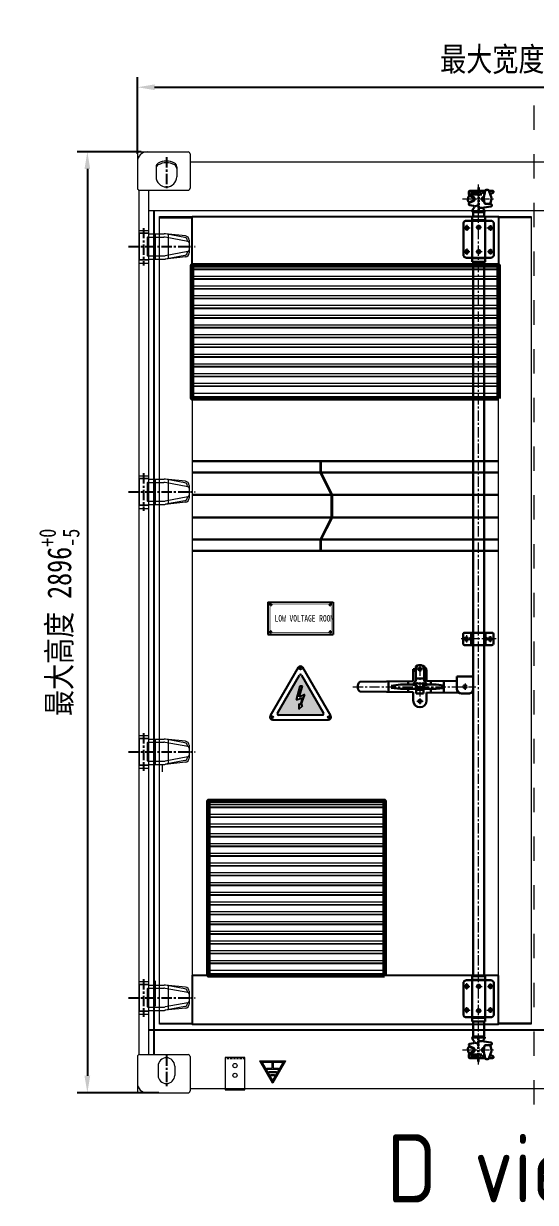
# Model space of a CAD drawing. Header units: millimetres. Extents: x 0 to 87554, y -20854 to 20404.
# Drawn here: x 2704 to 4277, y -7675 to -4047 of the extents above; entities that cross this region are included whole.
import ezdxf

# ---------------------------------------------------------------- set-up
doc = ezdxf.new("R2010")
doc.units = ezdxf.units.MM
for name, pattern in [('CENTER', [50.8, 31.75, -6.35, 6.35, -6.35]), ('EB_DASH', [6, 3, -3]), ('G', [2, 1.25, -0.25, 0.25, -0.25]), ('HIDDEN', [9.525, 6.35, -3.175])]:
    doc.linetypes.add(name, pattern=pattern)
doc.layers.get('0').update_dxf_attribs({"lineweight": 15})
doc.layers.get('Defpoints').update_dxf_attribs({"lineweight": 15})
for name, color, linetype in [('01', 7, 'Continuous'), ('02___PRT_ALL_AXES', 7, 'Continuous'), ('05', 4, 'G'), ('08', 1, 'Continuous'), ('CT', 4, 'CENTER')]:
    doc.layers.add(name, color=color, linetype=linetype)
for name, color, linetype, lineweight in [('AM_0', 7, 'Continuous', 30), ('AM_3', 6, 'HIDDEN', 15), ('AM_7', 4, 'CENTER', 15), ('CO', 7, 'Continuous', 9), ('THICK', 7, 'Continuous', 0), ('主体经', 7, 'Continuous', 60)]:
    doc.layers.add(name, color=color, linetype=linetype, lineweight=lineweight)
doc.styles.add('FSDBHZ', font='TXT.SHX', dxfattribs={"width": 0.707, "bigfont": 'HZFS.SHX'})
doc.styles.add('GB', font='gbenor.shx', dxfattribs={"bigfont": 'gbcbig.shx'})
doc.styles.add('仿宋', font='', dxfattribs={"width": 0.8})
doc.styles.get('仿宋').set_extended_font_data('仿宋_gb2312')
doc.dimstyles.new('12倍', dxfattribs={"dimscale": 21, "dimtxt": 3.5, "dimasz": 2.5, "dimexe": 1.5, "dimexo": 0, "dimgap": 1, "dimtad": 1, "dimtoh": 1, "dimdsep": 46, "dimtxsty": '仿宋', "dimcen": 2.5, "dimdle": 5, "dimclrd": 4, "dimclre": 4, "dimclrt": 3, "dimadec": 0, "dimazin": 0, "dimtfac": 1, "dimtmove": 0, "dimatfit": 3, "dimfxl": 1, "dimtolj": 1, "dimarcsym": 0})

# ---------------------------------------------------------------- blocks, each defined once
blk = doc.blocks.new('rehrehetreth')
at = {"linetype": 'ByBlock'}
h = blk.add_hatch(color=2, dxfattribs=at)
h.dxf.hatch_style = 1
edge = h.paths.add_edge_path()
edge.add_arc((99473.8, -259676.1), 4, 30, 150)
edge.add_line((99470.4, -259674.1), (99403.3, -259790.3))
edge.add_arc((99406.7, -259792.3), 4, 150, 270)
edge.add_line((99406.7, -259796.3), (99540.9, -259796.3))
edge.add_arc((99540.9, -259792.3), 4, 270, 30)
edge.add_line((99544.4, -259790.3), (99477.3, -259674.1))
h.paths.add_polyline_path([(99480.2, -259707.5), (99471.5, -259707.5), (99460.2, -259749.6), (99479.8, -259743.7), (99472.4, -259766), (99469, -259762.4), (99469.1, -259778), (99480.8, -259767.1), (99475.1, -259767.1), (99487.4, -259733.6), (99469.6, -259741.6)], flags=16)
at = {"layer": '02___PRT_ALL_AXES', "linetype": 'Continuous'}
for p, q in [((99466.9, -259650.1), (99380.7, -259799.3)), ((99566.9, -259799.3), (99480.7, -259650.1)), ((99403.3, -259790.3), (99470.4, -259674.1)), ((99477.3, -259674.1), (99544.4, -259790.3)), ((99471.5, -259707.5), (99460.2, -259749.6)), ((99469.6, -259741.6), (99480.2, -259707.5)), ((99480.2, -259707.5), (99471.5, -259707.5)), ((99460.2, -259749.6), (99479.8, -259743.7)), ((99472.4, -259766), (99469, -259762.4)), ((99469, -259762.4), (99469.1, -259778)), ((99487.4, -259733.6), (99469.6, -259741.6)), ((99479.8, -259743.7), (99472.4, -259766)), ((99475.1, -259767.1), (99487.4, -259733.6)), ((99540.9, -259796.3), (99406.7, -259796.3)), ((99469.1, -259778), (99480.8, -259767.1)), ((99480.8, -259767.1), (99475.1, -259767.1)), ((99387.7, -259811.3), (99560, -259811.3))]:
    blk.add_line(p, q, dxfattribs=at)
for centre in [(99473.8, -259653.2), (99386.3, -259803.3), (99561.3, -259803.3)]:
    blk.add_circle(centre, 3.1, dxfattribs=at)
for centre, radius, start, end in [((99473.8, -259654.1), 8, 30, 150), ((99473.8, -259676.1), 4, 30, 150), ((99387.7, -259803.3), 8, 150, 270), ((99406.7, -259792.3), 4, 150, 270), ((99540.9, -259792.3), 4, 270, 30), ((99560, -259803.3), 8, 270, 30)]:
    blk.add_arc(centre, radius, start, end, dxfattribs=at)
blk = doc.blocks.new('EY56UY56Y54Y5JHRTYHR')
at = {"layer": '01'}
for p, q in [((-27037.9, -55721.6), (-26837.9, -55721.6)), ((-27037.9, -55721.6), (-27037.9, -55821.6)), ((-26837.9, -55721.6), (-26837.9, -55821.6)), ((-27037.9, -55821.6), (-26837.9, -55821.6))]:
    blk.add_line(p, q, dxfattribs=at)
at = {"layer": '01', "const_width": 1.5}
for points in [[(-27031.9, -55735.1, 0.414214), (-27024.4, -55727.6, 0.414214)], [(-26851.4, -55727.6, 0.414214), (-26843.9, -55735.1, 0.414214)], [(-27024.4, -55815.6, 0.414214), (-27031.9, -55808.1, 0.414214)], [(-26843.9, -55808.1, 0.414214), (-26851.4, -55815.6, 0.414214)]]:
    blk.add_lwpolyline(points, format="xyb", dxfattribs=at)
for points in [[(-27031.9, -55734.4), (-27031.9, -55808.9)], [(-27025.1, -55727.6), (-26850.7, -55727.6)], [(-26843.9, -55734.3), (-26843.9, -55808.9)], [(-27025, -55815.6), (-26850.7, -55815.6)]]:
    blk.add_lwpolyline(points, dxfattribs=at)
at = {"layer": '01', "lineweight": 30}
for centre in [(-27030.4, -55729.1), (-26845.4, -55729.1), (-27030.4, -55814.1), (-26845.4, -55814.1)]:
    blk.add_circle(centre, 1.65, dxfattribs=at)
at = {"layer": '05'}
for p, q in [((-27030.4, -55726.1), (-27030.4, -55732.1)), ((-26845.4, -55726.1), (-26845.4, -55732.1)), ((-27026.7, -55729.1), (-27034, -55729.1)), ((-26841.7, -55729.1), (-26849, -55729.1)), ((-27026.7, -55814.1), (-27034, -55814.1)), ((-27030.4, -55811.1), (-27030.4, -55817.1)), ((-26841.7, -55814.1), (-26849, -55814.1)), ((-26845.4, -55811.1), (-26845.4, -55817.1))]:
    blk.add_line(p, q, dxfattribs=at)
at = {"layer": '08', "color": 1, "insert": (-27017.4, -55771.6), "char_height": 20, "attachment_point": 4, "style": 'FSDBHZ'}
blk.add_mtext('{\\fSimHei|b0|i0|c134|p49;\\W0.7;LOW VOLTAGE ROOM}', dxfattribs=at)
blk = doc.blocks.new('EY5TYU56Y5R4')
at = {"color": 6, "lineweight": 13}
blk.add_lwpolyline([(-62562, -56216.3), (-62562, -56116.3), (-62622, -56116.3), (-62622, -56216.3)], close=True, dxfattribs=at)
at = {"color": 6, "linetype": 'HIDDEN', "lineweight": 13}
blk.add_lwpolyline([(-62562, -56212.3), (-62562, -56120.3), (-62622, -56120.3), (-62622, -56212.3)], close=True, dxfattribs=at)
at = {"color": 6, "lineweight": 13}
for centre in [(-62592, -56141.3), (-62592, -56171.3)]:
    blk.add_circle(centre, 6.5, dxfattribs=at)
blk = doc.blocks.new('EY5IU78I87UI786')
at = {"color": 2}
for p, q in [((872260.3, -72846.1), (872299.4, -72913.9)), ((872339, -72845.4), (872260.7, -72845.4)), ((872330.9, -72848.9), (872268.8, -72848.9)), ((872268.8, -72849.9), (872330.9, -72849.9)), ((872300.3, -72913.9), (872339.4, -72846.1)), ((872267.4, -72851.4), (872298.4, -72905.1)), ((872299.3, -72904.6), (872268.3, -72850.9)), ((872281.9, -72868), (872281.9, -72872)), ((872297.9, -72868), (872281.9, -72868)), ((872281.9, -72872), (872317.9, -72872)), ((872288.5, -72877.6), (872288.5, -72881.5)), ((872311.2, -72877.6), (872288.5, -72877.6)), ((872288.5, -72881.5), (872311.2, -72881.5)), ((872297.9, -72852.5), (872297.9, -72868)), ((872301.8, -72852.5), (872297.9, -72852.5)), ((872331.5, -72850.9), (872300.5, -72904.6)), ((872301.3, -72905.1), (872332.4, -72851.4)), ((872301.8, -72868), (872301.8, -72852.5)), ((872317.9, -72868), (872301.8, -72868)), ((872311.2, -72881.5), (872311.2, -72877.6)), ((872317.9, -72872), (872317.9, -72868)), ((872294.1, -72887.1), (872294.1, -72891)), ((872305.7, -72887.1), (872294.1, -72887.1)), ((872294.1, -72891), (872305.7, -72891)), ((872305.7, -72891), (872305.7, -72887.1))]:
    blk.add_line(p, q, dxfattribs=at)
for centre in [(872266.8, -72849.4), (872332.9, -72849.4), (872299.9, -72906.7)]:
    blk.add_circle(centre, 2.1, dxfattribs=at)
for centre, start, end in [((872260.7, -72845.9), 90, 210), ((872339, -72845.9), 330, 90), ((872299.9, -72913.7), 210, 330)]:
    blk.add_arc(centre, 0.5, start, end, dxfattribs=at)
blk = doc.blocks.new('*D183')
at = {"layer": 'Defpoints', "color": 0, "lineweight": -3}
for p in [(5491.8, -4242.7), (3053.8, -4447.6), (5491.8, -4447.6)]:
    blk.add_point(p, dxfattribs=at)
at = {"layer": 'THICK', "color": 4, "linetype": 'Continuous', "lineweight": -2}
for p, q in [((3053.8, -4447.6), (3053.8, -4211.2)), ((3106.3, -4242.7), (5439.3, -4242.7)), ((5491.8, -4447.6), (5491.8, -4211.2))]:
    blk.add_line(p, q, dxfattribs=at)
at = {"layer": 'THICK', "color": 4, "lineweight": -3}
for points in [[(3106.3, -4234), (3106.3, -4251.5), (3053.8, -4242.7)], [(5439.3, -4234), (5439.3, -4251.5), (5491.8, -4242.7)]]:
    blk.add_solid(points, dxfattribs=at)
at = {"layer": 'THICK', "color": 3, "lineweight": -3, "insert": (4272.8, -4156.3), "char_height": 73.5, "attachment_point": 5, "style": '仿宋'}
blk.add_mtext('\\A1;最大宽度 2438{\\H0.7x;\\S+0^ -5;}', dxfattribs=at)
blk = doc.blocks.new('*D184')
at = {"layer": 'Defpoints', "color": 0, "lineweight": -3}
for p in [(3065.3, -4441.6), (2899.8, -7337.6), (3119.7, -7337.6)]:
    blk.add_point(p, dxfattribs=at)
at = {"layer": 'THICK', "color": 4, "linetype": 'Continuous', "lineweight": -2}
for p, q in [((3065.3, -4441.6), (2868.3, -4441.6)), ((2899.8, -4494.1), (2899.8, -7285.1)), ((3119.7, -7337.6), (2868.3, -7337.6))]:
    blk.add_line(p, q, dxfattribs=at)
at = {"layer": 'THICK', "color": 4, "lineweight": -3}
for points in [[(2891, -4494.1), (2908.5, -4494.1), (2899.8, -4441.6)], [(2891, -7285.1), (2908.5, -7285.1), (2899.8, -7337.6)]]:
    blk.add_solid(points, dxfattribs=at)
at = {"layer": 'THICK', "color": 3, "lineweight": -3, "insert": (2813.4, -5889.6), "char_height": 73.5, "attachment_point": 5, "rotation": 90, "style": '仿宋'}
blk.add_mtext('\\A1;最大高度 2896{\\H0.7x;\\S+0^ -5;}', dxfattribs=at)

msp = doc.modelspace()

# ---------------------------------------------------------------- linework, layer by layer
at = {"lineweight": -3}
for p, q in [((3103.775, -4622.638), (3103.775, -7219.638)), ((3121.775, -4643.638), (3221.775, -4643.638)), ((4263.775, -4643.638), (4163.775, -4643.638)), ((5457.775, -7144.638), (3087.775, -7144.638)), ((3121.775, -7123.638), (3221.775, -7123.638)), ((4263.775, -7123.638), (4163.775, -7123.638))]:
    msp.add_line(p, q, dxfattribs=at)
for p, q in [((3057.775, -4691.142), (3057.775, -4774.142)), ((3083.775, -4705.142), (3083.775, -4760.142)), ((3057.775, -5446.141), (3057.775, -5529.141)), ((3083.775, -5460.141), (3083.775, -5515.141)), ((3057.775, -6246.14), (3057.775, -6329.14)), ((3083.775, -6260.14), (3083.775, -6315.14)), ((3057.775, -7003.138), (3057.775, -7086.138)), ((3083.775, -7017.138), (3083.775, -7072.138))]:
    msp.add_line(p, q)
at = {"color": 7, "linetype": 'Continuous'}
for p, q in [((4163.775, -4802.587), (3221.775, -4802.587)), ((4163.775, -4804.133), (3221.775, -4804.133)), ((3221.775, -4823.82), (4163.775, -4823.82)), ((4163.775, -4832.587), (3221.775, -4832.587)), ((4163.775, -4834.133), (3221.775, -4834.133)), ((3221.775, -4853.82), (4163.775, -4853.82)), ((4163.775, -4862.587), (3221.775, -4862.587)), ((4163.775, -4864.133), (3221.775, -4864.133)), ((3221.775, -4883.82), (4163.775, -4883.82)), ((4163.775, -4892.587), (3221.775, -4892.587)), ((4163.775, -4894.133), (3221.775, -4894.133)), ((3221.775, -4913.82), (4163.775, -4913.82)), ((4163.775, -4922.587), (3221.775, -4922.587)), ((4163.775, -4924.133), (3221.775, -4924.133)), ((3221.775, -4943.82), (4163.775, -4943.82)), ((4163.775, -4952.587), (3221.775, -4952.587)), ((4163.775, -4954.133), (3221.775, -4954.133)), ((3221.775, -4973.82), (4163.775, -4973.82)), ((4163.775, -4982.587), (3221.775, -4982.587)), ((4163.775, -4984.133), (3221.775, -4984.133)), ((3221.775, -5003.82), (4163.775, -5003.82)), ((4163.775, -5012.587), (3221.775, -5012.587)), ((4163.775, -5014.133), (3221.775, -5014.133)), ((3221.775, -5033.82), (4163.775, -5033.82)), ((4163.775, -5042.587), (3221.775, -5042.587)), ((4163.775, -5044.133), (3221.775, -5044.133)), ((3221.775, -5063.82), (4163.775, -5063.82)), ((4163.775, -5072.587), (3221.775, -5072.587)), ((4163.775, -5074.133), (3221.775, -5074.133)), ((3221.775, -5093.82), (4163.775, -5093.82)), ((4163.775, -5102.587), (3221.775, -5102.587)), ((4163.775, -5104.133), (3221.775, -5104.133)), ((3221.775, -5123.82), (4163.775, -5123.82)), ((4163.775, -5132.587), (3221.775, -5132.587)), ((4163.775, -5134.133), (3221.775, -5134.133)), ((3221.775, -5153.82), (4163.775, -5153.82)), ((4163.775, -5162.587), (3221.775, -5162.587)), ((4163.775, -5164.133), (3221.775, -5164.133)), ((3221.775, -5183.82), (4163.775, -5183.82)), ((3271.775, -6449.82), (3271.775, -6468.91)), ((3271.775, -6449.82), (3813.775, -6449.82)), ((3813.775, -6449.82), (3813.775, -6468.91)), ((3813.775, -6458.587), (3271.775, -6458.587)), ((3813.775, -6460.133), (3271.775, -6460.133)), ((3271.775, -6479.82), (3271.775, -6498.91)), ((3271.775, -6479.82), (3813.775, -6479.82)), ((3813.775, -6488.587), (3271.775, -6488.587)), ((3813.775, -6490.133), (3271.775, -6490.133)), ((3813.775, -6479.82), (3813.775, -6498.91)), ((3271.775, -6509.82), (3271.775, -6528.91)), ((3271.775, -6509.82), (3813.775, -6509.82)), ((3813.775, -6518.587), (3271.775, -6518.587)), ((3813.775, -6520.133), (3271.775, -6520.133)), ((3813.775, -6509.82), (3813.775, -6528.91)), ((3271.775, -6539.82), (3271.775, -6558.91)), ((3271.775, -6539.82), (3813.775, -6539.82)), ((3813.775, -6548.587), (3271.775, -6548.587)), ((3813.775, -6550.133), (3271.775, -6550.133)), ((3813.775, -6539.82), (3813.775, -6558.91)), ((3271.775, -6569.82), (3271.775, -6588.91)), ((3271.775, -6569.82), (3813.775, -6569.82)), ((3813.775, -6578.587), (3271.775, -6578.587)), ((3813.775, -6580.133), (3271.775, -6580.133)), ((3271.775, -6599.82), (3271.775, -6618.91)), ((3271.775, -6599.82), (3813.775, -6599.82)), ((3813.775, -6569.82), (3813.775, -6588.91)), ((3813.775, -6599.82), (3813.775, -6618.91)), ((3813.775, -6608.587), (3271.775, -6608.587)), ((3813.775, -6610.133), (3271.775, -6610.133)), ((3271.775, -6629.82), (3271.775, -6648.91)), ((3271.775, -6629.82), (3813.775, -6629.82)), ((3813.775, -6638.587), (3271.775, -6638.587)), ((3813.775, -6629.82), (3813.775, -6648.91)), ((3813.775, -6640.133), (3271.775, -6640.133)), ((3271.775, -6659.82), (3271.775, -6678.91)), ((3271.775, -6659.82), (3813.775, -6659.82)), ((3813.775, -6668.587), (3271.775, -6668.587)), ((3813.775, -6670.133), (3271.775, -6670.133)), ((3813.775, -6659.82), (3813.775, -6678.91)), ((3271.775, -6689.82), (3271.775, -6708.91)), ((3271.775, -6689.82), (3813.775, -6689.82)), ((3813.775, -6698.587), (3271.775, -6698.587)), ((3813.775, -6700.133), (3271.775, -6700.133)), ((3813.775, -6689.82), (3813.775, -6708.91)), ((3271.775, -6719.82), (3271.775, -6738.91)), ((3271.775, -6719.82), (3813.775, -6719.82)), ((3813.775, -6728.587), (3271.775, -6728.587)), ((3813.775, -6730.133), (3271.775, -6730.133)), ((3813.775, -6719.82), (3813.775, -6738.91)), ((3271.775, -6749.82), (3813.775, -6749.82)), ((3813.775, -6758.587), (3271.775, -6758.587)), ((3813.775, -6760.133), (3271.775, -6760.133)), ((3271.775, -6779.82), (3813.775, -6779.82)), ((3813.775, -6788.587), (3271.775, -6788.587)), ((3813.775, -6790.133), (3271.775, -6790.133)), ((3271.775, -6809.82), (3813.775, -6809.82)), ((3813.775, -6818.587), (3271.775, -6818.587)), ((3813.775, -6820.133), (3271.775, -6820.133)), ((3271.775, -6839.82), (3813.775, -6839.82)), ((3813.775, -6848.587), (3271.775, -6848.587)), ((3813.775, -6850.133), (3271.775, -6850.133)), ((3271.775, -6869.82), (3813.775, -6869.82)), ((3813.775, -6878.587), (3271.775, -6878.587)), ((3813.775, -6880.133), (3271.775, -6880.133)), ((3271.775, -6899.82), (3813.775, -6899.82)), ((3813.775, -6908.587), (3271.775, -6908.587)), ((3813.775, -6910.133), (3271.775, -6910.133)), ((3271.775, -6929.82), (3813.775, -6929.82)), ((3813.775, -6938.587), (3271.775, -6938.587)), ((3813.775, -6940.133), (3271.775, -6940.133)), ((3271.775, -6959.82), (3813.775, -6959.82))]:
    msp.add_line(p, q, dxfattribs=at)
at = {"lineweight": -3}
for points in [[(3221.775, -4640.638), (4163.775, -4640.638), (4163.775, -4790.638), (3221.775, -4790.638)], [(4163.775, -6976.638), (3221.775, -6976.638), (3221.775, -7126.638), (4163.775, -7126.638)]]:
    msp.add_lwpolyline(points, close=True, dxfattribs=at)
at = {"layer": 'AM_0'}
for p, q in [((4072.725, -4564.162), (4072.725, -4571.695)), ((4078.429, -4569.649), (4073.963, -4572.413)), ((4078.642, -4564.76), (4074.601, -4562.634)), ((4075.258, -4561.198), (4122.716, -4561.198)), ((4079.918, -4564.335), (4104.798, -4564.335)), ((4079.918, -4569.862), (4104.798, -4569.862)), ((4106.5, -4564.335), (4112.241, -4562.422)), ((4106.712, -4569.862), (4113.092, -4571.987)), ((4122.751, -4561.021), (4118.933, -4580.493)), ((4125.695, -4558.598), (4131.18, -4558.598)), ((4142.609, -4582.525), (4133.973, -4560.503)), ((4134.246, -4561.198), (4145.727, -4561.198)), ((4138.284, -4571.495), (4146.868, -4567.963)), ((4148.727, -4564.198), (4148.727, -4565.189)), ((4071.715, -4579.128), (4069.62, -4589.377)), ((4069.74, -4590.785), (4071.589, -4595.532)), ((4072.725, -4601.503), (4072.725, -4603.035)), ((4073.491, -4596.4), (4084.432, -4592.492)), ((4088.003, -4580.788), (4074.448, -4574.409)), ((4088.003, -4592.409), (4074.448, -4598.788)), ((4074.814, -4573.05), (4112.667, -4573.05)), ((4087.256, -4607.893), (4075.258, -4605.999)), ((4076.08, -4577.09), (4085.323, -4582.246)), ((4086.844, -4589.445), (4086.89, -4584.695)), ((4089.726, -4589.695), (4089.726, -4583.502)), ((4098.936, -4606.632), (4091.726, -4608.599)), ((4113.726, -4583.608), (4113.726, -4589.58)), ((4115.585, -4580.834), (4119.154, -4579.365)), ((4119.946, -4594.128), (4115.596, -4592.359)), ((4120.799, -4599.106), (4118.847, -4587.721)), ((4123.756, -4601.599), (4135.963, -4601.599)), ((4141.357, -4602.839), (4138.235, -4601.569)), ((4138.848, -4599.423), (4142.762, -4585.724)), ((4143.227, -4605.617), (4143.227, -4606.978)), ((4082.775, -4640.899), (4122.775, -4640.899)), ((4082.775, -4640.899), (4082.775, -4651.899)), ((4089.335, -4612.441), (4083.376, -4622.021)), ((4086.726, -4627.599), (4084.369, -4626.172)), ((4085.726, -4627.599), (4119.726, -4627.599)), ((4085.775, -4627.599), (4085.775, -4640.899)), ((4085.995, -4624.599), (4119.335, -4624.599)), ((4102.726, -4609.527), (4102.726, -4610.599)), ((4105.726, -4613.599), (4114.957, -4613.599)), ((4121.241, -4621.903), (4117.545, -4617.82)), ((4120.57, -4626.482), (4118.726, -4627.599)), ((4140.63, -4609.951), (4119.367, -4612.834)), ((4119.775, -4627.599), (4119.775, -4640.899)), ((4122.775, -4640.899), (4122.775, -4651.899)), ((4055.775, -4663.399), (4055.775, -4757.699)), ((4065.775, -4653.399), (4139.775, -4653.399)), ((4082.775, -4651.899), (4122.775, -4651.899)), ((4082.775, -4653.399), (4082.775, -4767.699)), ((4085.775, -4651.899), (4085.775, -4653.399)), ((4119.775, -4651.899), (4119.775, -4653.399)), ((4122.775, -4653.399), (4122.775, -4767.699)), ((4149.775, -4663.399), (4149.775, -4757.699)), ((4065.775, -4767.699), (4139.775, -4767.699)), ((4082.775, -4769.199), (4122.775, -4769.199)), ((4082.775, -4769.199), (4122.775, -4769.199)), ((4082.775, -4769.199), (4082.775, -4780.199)), ((4082.775, -4780.199), (4122.775, -4780.199)), ((4085.775, -4767.699), (4085.775, -4769.199)), ((4119.775, -4767.699), (4119.775, -4769.199)), ((4122.775, -4769.199), (4122.775, -4780.199)), ((3221.775, -5393.48), (4163.776, -5393.48)), ((3617.63, -5393.838), (3616.13, -5393.838)), ((3616.13, -5393.838), (3616.13, -5429.197)), ((3617.63, -5428.838), (3617.63, -5393.838)), ((3221.775, -5428.838), (4163.776, -5428.838)), ((3616.13, -5429.197), (3650.63, -5497.197)), ((3652.13, -5496.838), (3617.63, -5428.838)), ((3221.775, -5496.838), (4163.776, -5496.838)), ((3650.63, -5497.197), (3650.63, -5566.48)), ((3652.13, -5566.838), (3652.13, -5496.838)), ((3221.775, -5566.838), (4163.776, -5566.838)), ((3650.63, -5566.48), (3616.13, -5634.48)), ((3617.63, -5634.838), (3652.13, -5566.838)), ((3221.775, -5634.838), (4163.776, -5634.838)), ((3616.13, -5634.48), (3616.13, -5669.838)), ((3617.63, -5669.838), (3617.63, -5634.838)), ((3221.775, -5669.838), (4163.776, -5669.838)), ((4054.775, -5926.644), (4054.775, -5954.644)), ((4143.775, -5921.644), (4059.775, -5921.644)), ((4075.875, -5936.644), (4075.875, -5944.644)), ((4079.875, -5937.715), (4075.875, -5936.644)), ((4079.875, -5943.572), (4075.875, -5944.644)), ((4079.875, -5921.644), (4079.875, -5959.644)), ((4123.675, -5921.644), (4123.675, -5959.644)), ((4127.675, -5936.644), (4123.675, -5937.715)), ((4127.675, -5944.644), (4123.675, -5943.572)), ((4127.675, -5936.644), (4127.675, -5944.644)), ((4148.775, -5926.644), (4148.775, -5954.644)), ((4143.775, -5959.644), (4059.775, -5959.644)), ((3901.831, -6033.342), (3901.831, -6070.829)), ((3901.831, -6033.342), (3909.831, -6033.342)), ((3901.831, -6038.342), (3909.831, -6038.342)), ((3909.831, -6025.39), (3909.831, -6069.557)), ((3934.831, -6030.138), (3934.831, -6069.557)), ((3942.831, -6038.138), (3942.831, -6070.283)), ((4035.431, -6056.638), (4086.431, -6056.638)), ((4035.431, -6056.638), (4035.431, -6093.638)), ((3737.669, -6073.014), (3901.831, -6070.829)), ((3825.931, -6072.638), (3825.931, -6102.638)), ((3862.277, -6080.862), (3833.854, -6084.415)), ((3862.277, -6094.415), (3833.854, -6090.862)), ((3862.277, -6080.862), (3909.831, -6080.862)), ((3862.277, -6094.415), (3910.931, -6094.415)), ((3885.931, -6072.638), (3885.931, -6080.862)), ((3885.931, -6094.415), (3885.931, -6102.638)), ((3909.831, -6069.557), (3899.3, -6082.685)), ((3910.931, -6062.638), (3933.731, -6062.638)), ((3910.931, -6092.638), (3933.731, -6092.638)), ((3910.931, -6092.638), (3910.931, -6108.929)), ((3933.731, -6092.638), (3933.731, -6108.929)), ((3933.731, -6094.415), (3971.91, -6094.415)), ((3934.831, -6069.557), (3945.362, -6082.685)), ((3934.831, -6080.862), (3971.91, -6080.862)), ((3942.831, -6070.283), (4035.431, -6069.051)), ((3955.931, -6072.638), (3955.931, -6080.862)), ((3955.931, -6094.415), (3955.931, -6102.638)), ((3971.91, -6080.862), (3995.765, -6083.654)), ((3971.91, -6094.415), (3995.765, -6091.623)), ((3995.931, -6072.638), (3995.931, -6102.638)), ((3737.702, -6102.638), (3901.831, -6104.454)), ((3901.831, -6130.538), (3901.831, -6104.454)), ((3910.931, -6097.638), (3933.731, -6097.638)), ((3910.931, -6108.929), (3933.731, -6108.929)), ((3942.831, -6130.538), (3942.831, -6104.907)), ((3942.831, -6104.907), (4041.94, -6106.004)), ((4050.431, -6108.638), (4071.431, -6108.638)), ((4055.775, -7095.099), (4055.775, -7000.799)), ((4065.775, -6990.799), (4139.775, -6990.799)), ((4082.775, -6978.299), (4122.775, -6978.299)), ((4082.775, -6989.299), (4082.775, -6978.299)), ((4082.775, -6989.299), (4122.775, -6989.299)), ((4082.775, -7105.099), (4082.775, -6990.799)), ((4085.775, -6990.799), (4085.775, -6989.299)), ((4119.775, -6990.799), (4119.775, -6989.299)), ((4122.775, -6989.299), (4122.775, -6978.299)), ((4122.775, -7105.099), (4122.775, -6990.799)), ((4149.775, -7095.099), (4149.775, -7000.799)), ((4065.775, -7105.099), (4139.775, -7105.099)), ((4082.775, -7106.599), (4122.775, -7106.599)), ((4082.775, -7117.599), (4082.775, -7106.599)), ((4085.775, -7106.599), (4085.775, -7105.099)), ((4119.775, -7106.599), (4119.775, -7105.099)), ((4122.775, -7117.599), (4122.775, -7106.599)), ((4082.775, -7117.599), (4122.775, -7117.599)), ((4085.775, -7164.599), (4085.775, -7117.599)), ((4119.775, -7164.599), (4119.775, -7117.599)), ((4089.335, -7179.756), (4083.376, -7170.176)), ((4086.726, -7164.598), (4084.369, -7166.025)), ((4085.726, -7164.598), (4119.726, -7164.598)), ((4085.995, -7167.598), (4119.335, -7167.598)), ((4102.726, -7182.67), (4102.726, -7181.598)), ((4105.726, -7178.598), (4114.957, -7178.598)), ((4121.241, -7170.294), (4117.545, -7174.377)), ((4120.57, -7165.715), (4118.726, -7164.598)), ((4140.63, -7182.246), (4119.367, -7179.363)), ((4071.715, -7213.069), (4069.62, -7202.821)), ((4069.74, -7201.413), (4071.589, -7196.666)), ((4072.725, -7190.695), (4072.725, -7189.162)), ((4073.491, -7195.797), (4084.432, -7199.705)), ((4088.003, -7199.788), (4074.448, -7193.409)), ((4088.003, -7211.409), (4074.448, -7217.788)), ((4074.814, -7219.147), (4112.667, -7219.147)), ((4087.256, -7184.304), (4075.258, -7186.199)), ((4076.08, -7215.107), (4085.323, -7209.951)), ((4086.844, -7202.752), (4086.89, -7207.502)), ((4089.726, -7202.502), (4089.726, -7208.695)), ((4098.936, -7185.565), (4091.726, -7183.598)), ((4113.726, -7208.589), (4113.726, -7202.617)), ((4115.585, -7211.363), (4119.154, -7212.832)), ((4119.946, -7198.069), (4115.596, -7199.838)), ((4120.799, -7193.092), (4118.847, -7204.476)), ((4122.751, -7231.176), (4118.933, -7211.705)), ((4123.756, -7190.598), (4135.963, -7190.598)), ((4142.609, -7209.672), (4133.973, -7231.694)), ((4141.357, -7189.359), (4138.235, -7190.629)), ((4138.848, -7192.774), (4142.762, -7206.473)), ((4143.227, -7186.58), (4143.227, -7185.219)), ((4072.725, -7228.035), (4072.725, -7220.503)), ((4078.429, -7222.548), (4073.963, -7219.785)), ((4078.642, -7227.437), (4074.601, -7229.563)), ((4075.258, -7230.999), (4122.716, -7230.999)), ((4079.918, -7222.335), (4104.798, -7222.335)), ((4079.918, -7227.862), (4104.798, -7227.862)), ((4106.5, -7227.862), (4112.241, -7229.776)), ((4106.712, -7222.335), (4113.092, -7220.21)), ((4125.695, -7233.599), (4131.18, -7233.599)), ((4134.246, -7230.999), (4145.727, -7230.999)), ((4138.284, -7220.702), (4146.868, -7224.234)), ((4148.727, -7227.999), (4148.727, -7227.009))]:
    msp.add_line(p, q, dxfattribs=at)
msp.add_lwpolyline([(4085.775, -4780.199), (4119.775, -4780.199), (4119.775, -6978.299), (4085.775, -6978.299)], close=True, dxfattribs=at)
for centre, radius in [((4066.275, -4675.699), 5.25), ((4102.775, -4673.699), 5.25), ((4139.275, -4675.699), 5.25), ((4066.275, -4748.699), 5.25), ((4102.775, -4748.699), 5.25), ((4139.275, -4748.699), 5.25), ((4065.275, -5940.644), 5.5), ((4138.275, -5940.644), 5.5), ((3922.331, -6033.638), 5), ((4060.931, -6087.638), 5), ((3922.331, -6132.038), 5), ((4066.275, -7009.799), 5.25), ((4102.775, -7009.799), 5.25), ((4139.275, -7009.799), 5.25), ((4066.275, -7082.799), 5.25), ((4102.775, -7084.799), 5.25), ((4139.275, -7082.799), 5.25)]:
    msp.add_circle(centre, radius, dxfattribs=at)
for centre, radius, start, end in [((4075.726, -4564.162), 3, 98.97256, 180.0002), ((4109.264, -4567.311), 6.805, 325.657813, 42.135546), ((4125.695, -4561.598), 3, 90.00008, 168.9065), ((4131.18, -4561.598), 3, 21.41293, 90.00008), ((4145.727, -4564.198), 3, 0, 90.00008), ((4145.727, -4565.189), 3, 292.3635, 0), ((4072.069, -4589.877), 2.5, 168.449023, 201.282296), ((4072.987, -4594.987), 1.5, 201.282296, 289.654588), ((4074.654, -4579.729), 3, 61.60685, 168.4494), ((4075.726, -4571.695), 3, 180.0001, 244.7988), ((4075.726, -4601.503), 3, 115.2013, 180.0002), ((4075.726, -4603.035), 3, 180.0001, 261.0275), ((4083.551, -4589.317), 3.295, 285.519163, 357.766973), ((4083.896, -4584.885), 3, 3.632963, 61.60685), ((4086.726, -4583.502), 3, 0, 64.79884), ((4086.726, -4589.695), 3, 295.201, 0), ((4099.726, -4609.527), 3, 0, 105.2552), ((4116.726, -4583.608), 3, 112.3639, 180.0002), ((4116.726, -4589.58), 3, 180.0001, 247.8644), ((4138.56, -4584.341), 20, 168.9064, 189.7274), ((4123.756, -4598.599), 3, 189.7276, 269.9999), ((4135.963, -4598.599), 3, 269.9999, 344.0544), ((4140.226, -4606.978), 3, 277.7217, 0), ((4140.226, -4605.617), 3, 0, 67.8647), ((4137.955, -4584.35), 5, 344.054535, 21.413092), ((4085.923, -4623.606), 3, 148.1137, 238.8013), ((4086.788, -4610.857), 3, 328.1136, 81.0274), ((4105.726, -4610.599), 3, 180.0001, 269.9999), ((4119.77, -4615.807), 3, 97.7219, 222.1418), ((4119.016, -4623.916), 3, 301.1988, 42.1417), ((4065.775, -4663.399), 10, 90.0001, 179.9999), ((4139.775, -4663.399), 10, 0, 90.0002), ((4065.775, -4757.699), 10, 179.9998, 270.00002), ((4139.775, -4757.699), 10, 269.99992, 0), ((4059.775, -5926.644), 5, 89.99992, 180), ((4143.775, -5926.644), 5, 359.9999, 89.99992), ((4059.775, -5954.644), 5, 180, 270.0001), ((4143.775, -5954.644), 5, 270.0001, 359.9999), ((3922.331, -6041.638), 20.5, 0, 127.572), ((3922.331, -6033.638), 12.5, 0, 180.0002), ((3750.931, -6087.638), 20, 131.4097, 228.5903), ((3902.753, -6093.431), 11.287, 51.165186, 107.812645), ((3905.284, -6090.211), 11.287, 51.165186, 107.812645), ((3922.331, -6071.513), 18.125, 226.3971, 313.6028), ((3922.589, -6057.684), 21.288, 235.62456, 304.37544), ((3919.672, -6083.147), 7.512, 166.699891, 205.663234), ((3924.99, -6083.147), 7.512, 334.336766, 13.300109), ((3939.379, -6090.211), 11.287, 72.187355, 128.834814), ((3941.909, -6093.431), 11.287, 72.187355, 128.834814), ((4050.431, -6093.638), 15, 180.0001, 270), ((4071.431, -6093.638), 15, 269.9999, 0), ((3922.331, -6130.538), 20.5, 180.0001, 0), ((4065.775, -7000.799), 10, 89.99998, 180.0002), ((4139.775, -7000.799), 10, 0, 90.00008), ((4065.775, -7095.099), 10, 180.0001, 269.9999), ((4139.775, -7095.099), 10, 269.9998, 0), ((4085.923, -7168.591), 3, 121.1987, 211.8863), ((4086.788, -7181.341), 3, 278.9726, 31.8864), ((4099.726, -7182.67), 3, 254.7448, 0), ((4105.726, -7181.598), 3, 90.0001, 179.9999), ((4119.77, -7176.39), 3, 137.8582, 262.2781), ((4119.016, -7168.281), 3, 317.8583, 58.8012), ((4140.226, -7185.219), 3, 0, 82.2783), ((4072.069, -7202.32), 2.5, 158.717704, 191.550977), ((4072.987, -7197.21), 1.5, 70.345412, 158.717704), ((4074.654, -7212.468), 3, 191.5506, 298.39315), ((4075.726, -7189.162), 3, 98.9725, 179.9999), ((4075.726, -7190.695), 3, 179.9998, 244.7987), ((4075.726, -7220.503), 3, 115.2012, 179.9999), ((4083.551, -7202.88), 3.295, 2.233027, 74.480837), ((4083.896, -7207.312), 3, 298.39315, 356.367037), ((4086.726, -7202.502), 3, 0, 64.799), ((4086.726, -7208.695), 3, 295.20116, 0), ((4116.726, -7202.617), 3, 112.1356, 179.9999), ((4116.726, -7208.589), 3, 179.9998, 247.6361), ((4138.56, -7207.856), 20, 170.2726, 191.0936), ((4123.756, -7193.598), 3, 90.0001, 170.2724), ((4135.963, -7193.598), 3, 15.9456, 90.0001), ((4140.226, -7186.58), 3, 292.1353, 0), ((4137.955, -7207.847), 5, 338.586908, 15.945465), ((4075.726, -7228.035), 3, 179.9998, 261.02744), ((4109.264, -7224.886), 6.805, 317.864454, 34.342187), ((4125.695, -7230.599), 3, 191.0935, 269.99992), ((4131.18, -7230.599), 3, 269.99992, 338.58707), ((4145.727, -7227.999), 3, 269.99992, 0), ((4145.727, -7227.009), 3, 0, 67.6365)]:
    msp.add_arc(centre, radius, start, end, dxfattribs=at)
for p in [(4102.726, -4627.599), (4119.775, -4780.199), (4119.775, -6978.299), (4102.726, -7164.598)]:
    msp.add_point(p, dxfattribs=at)
at = {"layer": 'AM_3'}
for p, q in [((4100.775, -4551.599), (4104.775, -4551.599)), ((4100.775, -4551.599), (4100.775, -4626.362)), ((4100.775, -7240.599), (4100.775, -7165.836)), ((4104.775, -7240.599), (4104.775, -7165.49)), ((4100.775, -7240.599), (4104.775, -7240.599))]:
    msp.add_line(p, q, dxfattribs=at)
msp.add_lwpolyline([(4104.775, -4551.599), (4104.775, -4626.707)], dxfattribs=at)
at = {"layer": 'AM_7'}
for p, q in [((4102.775, -7250.599), (4102.775, -4541.599)), ((4053.568, -4586.599), (4151.336, -4586.599)), ((4057.475, -4675.699), (4076.794, -4675.699)), ((4066.275, -4666.486), (4066.275, -4684.806)), ((4093.782, -4673.699), (4111.436, -4673.699)), ((4127.757, -4675.699), (4149.775, -4675.699)), ((4139.275, -4667.153), (4139.275, -4684.473)), ((4058.141, -4748.699), (4075.795, -4748.699)), ((4066.275, -4739.1), (4066.275, -4758.419)), ((4093.782, -4748.699), (4113.434, -4748.699)), ((4130.422, -4748.699), (4147.742, -4748.699)), ((4139.275, -4739.766), (4139.275, -4757.753)), ((4156.775, -5940.644), (4048.775, -5940.644)), ((4065.275, -5929.394), (4065.275, -5951.144)), ((4138.275, -5931.644), (4138.275, -5950.644)), ((3922.331, -6022.388), (3922.331, -6141.203)), ((3922.334, -6022.388), (3922.334, -6141.203)), ((3930.431, -6033.638), (3914.181, -6033.638)), ((3930.434, -6033.638), (3914.184, -6033.638)), ((3715.927, -6087.638), (4093.705, -6087.638)), ((4060.931, -6077.638), (4060.931, -6097.638)), ((4060.934, -6077.638), (4060.934, -6097.638)), ((3912.331, -6132.038), (3932.331, -6132.038)), ((3912.334, -6132.038), (3932.334, -6132.038)), ((4066.275, -7019.398), (4066.275, -7000.079)), ((4139.275, -7018.732), (4139.275, -7000.745)), ((4058.141, -7009.799), (4075.795, -7009.799)), ((4093.782, -7009.799), (4113.434, -7009.799)), ((4130.422, -7009.799), (4147.742, -7009.799)), ((4066.275, -7092.012), (4066.275, -7073.692)), ((4139.275, -7091.345), (4139.275, -7074.025)), ((4057.475, -7082.799), (4076.794, -7082.799)), ((4093.782, -7084.799), (4111.436, -7084.799)), ((4127.757, -7082.799), (4149.775, -7082.799)), ((4053.568, -7205.599), (4151.336, -7205.599))]:
    msp.add_line(p, q, dxfattribs=at)
at = {"layer": 'CO'}
for p, q in [((3053.775, -4447.637), (3053.775, -4553.643)), ((3059.769, -4441.642), (3209.775, -4441.642)), ((3215.775, -4447.642), (3215.775, -4553.643)), ((3111.025, -4487.134), (3111.025, -4517.893)), ((3174.525, -4487.134), (3174.525, -4517.893)), ((3215.774, -4472.643), (5329.776, -4472.643)), ((3057.775, -4559.643), (3057.775, -7219.98)), ((3059.775, -4559.643), (3209.775, -4559.643)), ((3087.775, -4559.643), (3087.775, -7219.638)), ((5457.776, -4622.638), (3087.775, -4622.638)), ((3057.775, -4683.142), (3087.777, -4683.142)), ((3057.775, -4691.142), (3087.775, -4691.142)), ((3057.775, -4692.142), (3087.775, -4692.142)), ((3058.775, -4693.142), (3058.775, -4772.142)), ((3085.275, -4703.642), (3135.013, -4703.642)), ((3086.775, -4705.142), (3086.775, -4760.142)), ((3088.275, -4693.642), (3135.934, -4693.642)), ((3107.775, -4694.22), (3107.775, -4771.25)), ((3208.688, -4716.983), (3138.665, -4703.978)), ((3201.601, -4700.45), (3138.833, -4693.755)), ((3199.601, -4705.124), (3139.586, -4693.978)), ((3147.775, -4695.725), (3147.775, -4769.424)), ((3207.775, -4714.956), (3207.775, -4716.813)), ((3212.775, -4712.88), (3212.775, -4752.405)), ((3208.688, -4748.302), (3138.665, -4761.306)), ((3207.775, -4748.471), (3207.775, -4750.328)), ((3057.775, -4773.142), (3087.775, -4773.142)), ((3057.775, -4774.142), (3087.775, -4774.142)), ((3057.775, -4783.642), (3087.777, -4783.642)), ((3085.275, -4761.642), (3135.013, -4761.642)), ((3088.275, -4771.642), (3136.712, -4771.642)), ((3201.601, -4764.834), (3138.833, -4771.529)), ((3199.601, -4760.16), (3139.586, -4771.306)), ((3057.775, -5438.141), (3087.777, -5438.141)), ((3057.775, -5446.141), (3087.775, -5446.141)), ((3057.775, -5447.141), (3087.775, -5447.141)), ((3058.775, -5448.141), (3058.775, -5527.141)), ((3085.275, -5458.641), (3135.013, -5458.641)), ((3086.775, -5460.141), (3086.775, -5515.141)), ((3088.275, -5448.641), (3135.934, -5448.641)), ((3107.775, -5449.218), (3107.775, -5526.249)), ((3208.688, -5471.982), (3138.665, -5458.977)), ((3201.601, -5455.449), (3138.833, -5448.754)), ((3199.601, -5460.123), (3139.586, -5448.977)), ((3147.775, -5450.724), (3147.775, -5524.423)), ((3207.775, -5469.955), (3207.775, -5471.812)), ((3212.775, -5467.879), (3212.775, -5507.403)), ((3208.688, -5503.3), (3138.665, -5516.305)), ((3207.775, -5503.47), (3207.775, -5505.327)), ((3057.775, -5528.141), (3087.775, -5528.141)), ((3057.775, -5529.141), (3087.775, -5529.141)), ((3057.775, -5538.641), (3087.777, -5538.641)), ((3085.275, -5516.641), (3135.013, -5516.641)), ((3088.275, -5526.641), (3136.712, -5526.641)), ((3201.601, -5519.833), (3138.833, -5526.528)), ((3199.601, -5515.159), (3139.586, -5526.305)), ((3057.775, -6238.14), (3087.777, -6238.14)), ((3057.775, -6246.14), (3087.775, -6246.14)), ((3057.775, -6247.14), (3087.775, -6247.14)), ((3058.775, -6248.14), (3058.775, -6327.14)), ((3085.275, -6258.64), (3135.013, -6258.64)), ((3086.775, -6260.14), (3086.775, -6315.14)), ((3088.275, -6248.64), (3135.934, -6248.64)), ((3107.775, -6249.217), (3107.775, -6326.248)), ((3208.688, -6271.98), (3138.665, -6258.976)), ((3201.601, -6255.448), (3138.833, -6248.753)), ((3199.601, -6260.122), (3139.586, -6248.976)), ((3147.775, -6250.723), (3147.775, -6324.421)), ((3207.775, -6269.954), (3207.775, -6271.811)), ((3212.775, -6267.877), (3212.775, -6307.402)), ((3208.688, -6303.299), (3138.665, -6316.304)), ((3207.775, -6303.469), (3207.775, -6305.326)), ((3057.775, -6328.14), (3087.775, -6328.14)), ((3057.775, -6329.14), (3087.775, -6329.14)), ((3057.775, -6338.64), (3087.777, -6338.64)), ((3085.275, -6316.64), (3135.013, -6316.64)), ((3087.775, -6326.726), (3087.775, -6349.274)), ((3088.275, -6326.64), (3136.712, -6326.64)), ((3130.275, -6326.64), (3130.275, -6349.274)), ((3201.601, -6319.832), (3138.833, -6326.527)), ((3199.601, -6315.158), (3139.586, -6326.304)), ((3057.775, -6995.138), (3087.777, -6995.138)), ((3107.775, -6993.216), (3107.775, -7070.246)), ((3057.775, -7003.138), (3087.775, -7003.138)), ((3057.775, -7004.138), (3087.775, -7004.138)), ((3058.775, -7005.138), (3058.775, -7084.138)), ((3085.275, -7015.638), (3135.013, -7015.638)), ((3086.775, -7017.138), (3086.775, -7072.138)), ((3088.275, -7005.638), (3135.934, -7005.638)), ((3208.688, -7028.979), (3138.665, -7015.975)), ((3201.601, -7012.446), (3138.833, -7005.751)), ((3199.601, -7017.12), (3139.586, -7005.975)), ((3147.775, -7007.721), (3147.775, -7081.42)), ((3207.775, -7026.952), (3207.775, -7028.809)), ((3212.775, -7024.876), (3212.775, -7064.401)), ((3085.275, -7073.638), (3135.013, -7073.638)), ((3208.688, -7060.298), (3138.665, -7073.302)), ((3199.601, -7072.156), (3139.586, -7083.302)), ((3207.775, -7060.467), (3207.775, -7062.324)), ((3057.775, -7085.138), (3087.775, -7085.138)), ((3057.775, -7086.138), (3087.775, -7086.138)), ((3057.775, -7095.638), (3087.777, -7095.638)), ((3088.275, -7083.638), (3136.712, -7083.638)), ((3201.601, -7076.83), (3138.833, -7083.526)), ((3059.769, -7219.638), (3209.775, -7219.638)), ((3053.775, -7225.632), (3053.775, -7331.638)), ((3117.275, -7255.138), (3117.275, -7283.638)), ((3168.275, -7255.138), (3168.275, -7283.638)), ((3215.775, -7225.638), (3215.775, -7331.638)), ((3215.775, -7324.638), (5329.776, -7324.638)), ((3059.775, -7337.638), (3209.775, -7337.638))]:
    msp.add_line(p, q, dxfattribs=at)
for points in [[(3221.775, -7126.638), (3121.775, -7126.638), (3121.775, -4640.638), (3221.775, -4640.638)], [(4163.775, -7126.638), (4163.775, -4640.638), (4263.775, -4640.638), (4263.775, -7126.638)]]:
    msp.add_lwpolyline(points, close=True, dxfattribs=at)
for centre, radius, start, end in [((3083.745, -4471.613), 29.97, 90.00008, 180.0001), ((3059.769, -4447.636), 5.994, 90.00005, 180.0001), ((3209.775, -4447.642), 6, 0, 90), ((3123.525, -4487.134), 12.5, 116.265336, 180), ((3123.525, -4492.801), 12.5, 120, 180), ((3142.775, -4526.143), 51, 60, 120), ((3142.775, -4526.143), 56, 63.734664, 116.265336), ((3162.025, -4487.134), 12.5, 0, 63.734664), ((3162.025, -4492.801), 12.5, 0, 60), ((3142.775, -4517.893), 31.75, 180, 0), ((3059.775, -4553.643), 6, 180, 270), ((3209.775, -4553.643), 6, 270, 0), ((3059.775, -4693.142), 1, 90, 180), ((3085.275, -4705.142), 1.5, 90, 180), ((3088.275, -4692.142), 1.5, 180, 270), ((3088.275, -4705.142), 1.5, 90, 180), ((3135.013, -4723.642), 20, 79.479216, 90), ((3135.934, -4713.642), 20, 79.479216, 90), ((3136.712, -4713.642), 20, 83.911472, 90), ((3197.775, -4714.956), 10, 0, 79.479216), ((3200.275, -4712.88), 12.5, 0, 83.911472), ((3197.775, -4750.328), 10, 280.520784, 0), ((3200.275, -4752.405), 12.5, 276.088528, 0), ((3207.775, -4721.899), 5, 0, 79.479216), ((3207.775, -4743.386), 5, 280.520784, 0), ((3059.775, -4772.142), 1, 180, 270), ((3085.275, -4760.142), 1.5, 180, 270), ((3088.275, -4760.142), 1.5, 180, 270), ((3088.275, -4773.142), 1.5, 90, 180), ((3135.013, -4741.642), 20, 270, 280.520784), ((3135.934, -4751.642), 20, 270, 280.520784), ((3059.775, -5448.141), 1, 90, 180), ((3085.275, -5460.141), 1.5, 90, 180), ((3088.275, -5447.141), 1.5, 180, 270), ((3088.275, -5460.141), 1.5, 90, 180), ((3135.013, -5478.641), 20, 79.479216, 90), ((3135.934, -5468.641), 20, 79.479216, 90), ((3136.712, -5468.641), 20, 83.911472, 90), ((3197.775, -5469.955), 10, 0, 79.479216), ((3200.275, -5467.879), 12.5, 0, 83.911472), ((3207.775, -5476.897), 5, 0, 79.479216), ((3197.775, -5505.327), 10, 280.520784, 0), ((3200.275, -5507.403), 12.5, 276.088528, 0), ((3207.775, -5498.385), 5, 280.520784, 0), ((3059.775, -5527.141), 1, 180, 270), ((3085.275, -5515.141), 1.5, 180, 270), ((3088.275, -5515.141), 1.5, 180, 270), ((3088.275, -5528.141), 1.5, 90, 180), ((3135.013, -5496.641), 20, 270, 280.520784), ((3135.934, -5506.641), 20, 270, 280.520784), ((3059.775, -6248.14), 1, 90, 180), ((3085.275, -6260.14), 1.5, 90, 180), ((3088.275, -6247.14), 1.5, 180, 270), ((3088.275, -6260.14), 1.5, 90, 180), ((3135.013, -6278.64), 20, 79.479216, 90), ((3135.934, -6268.64), 20, 79.479216, 90), ((3136.712, -6268.64), 20, 83.911472, 90), ((3197.775, -6269.954), 10, 0, 79.479216), ((3200.275, -6267.877), 12.5, 0, 83.911472), ((3207.775, -6276.896), 5, 0, 79.479216), ((3197.775, -6305.326), 10, 280.520784, 0), ((3200.275, -6307.402), 12.5, 276.088528, 0), ((3207.775, -6298.383), 5, 280.520784, 0), ((3059.775, -6327.14), 1, 180, 270), ((3085.275, -6315.14), 1.5, 180, 270), ((3088.275, -6315.14), 1.5, 180, 270), ((3088.275, -6328.14), 1.5, 90, 180), ((3135.013, -6296.64), 20, 270, 280.520784), ((3135.934, -6306.64), 20, 270, 280.520784), ((3059.775, -7005.138), 1, 90, 180), ((3085.275, -7017.138), 1.5, 90, 180), ((3088.275, -7004.138), 1.5, 180, 270), ((3088.275, -7017.138), 1.5, 90, 180), ((3135.013, -7035.638), 20, 79.479216, 90), ((3135.934, -7025.638), 20, 79.479216, 90), ((3136.712, -7025.638), 20, 83.911472, 90), ((3197.775, -7026.952), 10, 0, 79.479216), ((3200.275, -7024.876), 12.5, 0, 83.911472), ((3207.775, -7033.895), 5, 0, 79.479216), ((3085.275, -7072.138), 1.5, 180, 270), ((3088.275, -7072.138), 1.5, 180, 270), ((3135.013, -7053.638), 20, 270, 280.520784), ((3197.775, -7062.324), 10, 280.520784, 0), ((3200.275, -7064.401), 12.5, 276.088528, 0), ((3207.775, -7055.382), 5, 280.520784, 0), ((3059.775, -7084.138), 1, 180, 270), ((3088.275, -7085.138), 1.5, 90, 180), ((3135.934, -7063.638), 20, 270, 280.520784), ((3059.769, -7225.632), 5.994, 90.00005, 180.0001), ((3209.775, -7225.638), 6, 0, 90), ((3142.775, -7255.138), 25.5, 0, 180), ((3142.775, -7283.638), 25.5, 180, 0), ((3083.775, -7307.638), 30, 180, 270), ((3059.775, -7331.638), 6, 180, 270), ((3209.775, -7331.638), 6, 270, 0)]:
    msp.add_arc(centre, radius, start, end, dxfattribs=at)
at = {"layer": 'CT'}
for p, q in [((3142.775, -4458.217), (3142.775, -4558.217)), ((3072.775, -4675.892), (3072.775, -4791.142)), ((3026.23, -4732.642), (3231.422, -4732.642)), ((3026.23, -4732.642), (3231.422, -4732.642)), ((3072.775, -5430.891), (3072.775, -5546.141)), ((3026.23, -5487.641), (3231.422, -5487.641)), ((3026.23, -5487.641), (3231.422, -5487.641)), ((3072.775, -6230.89), (3072.775, -6346.14)), ((3026.23, -6287.64), (3231.422, -6287.64)), ((3026.23, -6287.64), (3231.422, -6287.64)), ((3072.775, -6987.888), (3072.775, -7103.138)), ((3026.23, -7044.638), (3231.422, -7044.638)), ((3026.23, -7044.638), (3231.422, -7044.638)), ((3142.775, -7222.213), (3142.775, -7322.213))]:
    msp.add_line(p, q, dxfattribs=at)
at = {"layer": 'THICK', "color": 1, "linetype": 'EB_DASH', "ltscale": 25}
msp.add_line((4272.775, -4298.446), (4272.775, -7422.334), dxfattribs=at)
at = {"layer": '主体经'}
for points in [[(4163.775, -5200.638), (3221.775, -5200.638), (3221.775, -4790.638), (4163.775, -4790.638)], [(3813.775, -6976.638), (3271.775, -6976.638), (3271.775, -6438.638), (3813.775, -6438.638)]]:
    msp.add_lwpolyline(points, close=True, dxfattribs=at)

# ---------------------------------------------------------------- block references
at = {"lineweight": -3}
for name, p in [('EY56UY56Y54Y5JHRTYHR', (30493.018, 49894.274)), ('EY5TYU56Y5R4', (65945.783, 48887.697))]:
    msp.add_blockref(name, p, dxfattribs=at)
at = {"color": 2, "linetype": 'ByBlock'}
msp.add_blockref('rehrehetreth', (-95918.662, 253621.605), dxfattribs=at)
at = {"layer": 'THICK', "lineweight": -3, "xscale": -1}
msp.add_blockref('EY5IU78I87UI786', (875769.341, 65605.984), dxfattribs=at)

# ---------------------------------------------------------------- texts
at = {"color": 34, "lineweight": 15, "insert": (4557.466, -7464.757), "char_height": 210, "attachment_point": 3, "style": 'GB'}
msp.add_mtext('D view', dxfattribs=at)

# ---------------------------------------------------------------- dimensions: what is measured, and where the dimension line sits
at = {"layer": 'THICK', "lineweight": -3}
dim = msp.add_linear_dim(base=(5491.775, -4242.706), p1=(3053.775, -4447.637), p2=(5491.775, -4447.637), text='最大宽度 <>{\\H0.7x;\\S+0^ -5;}', dimstyle='12倍', dxfattribs=at)
dim.commit()
dim.dimension.update_dxf_attribs({"geometry": '*D183', "text_midpoint": (4272.775, -4156.343)})
dim = msp.add_linear_dim(base=(2899.765, -7337.638), p1=(3065.303, -4441.638), p2=(3119.702, -7337.638), angle=90, text='最大高度 <>{\\H0.7x;\\S+0^ -5;}', dimstyle='12倍', dxfattribs=at)
dim.commit()
dim.dimension.update_dxf_attribs({"geometry": '*D184', "text_midpoint": (2899.765, -5889.638), "dimtype": 160})

doc.saveas('drawing.dxf')
